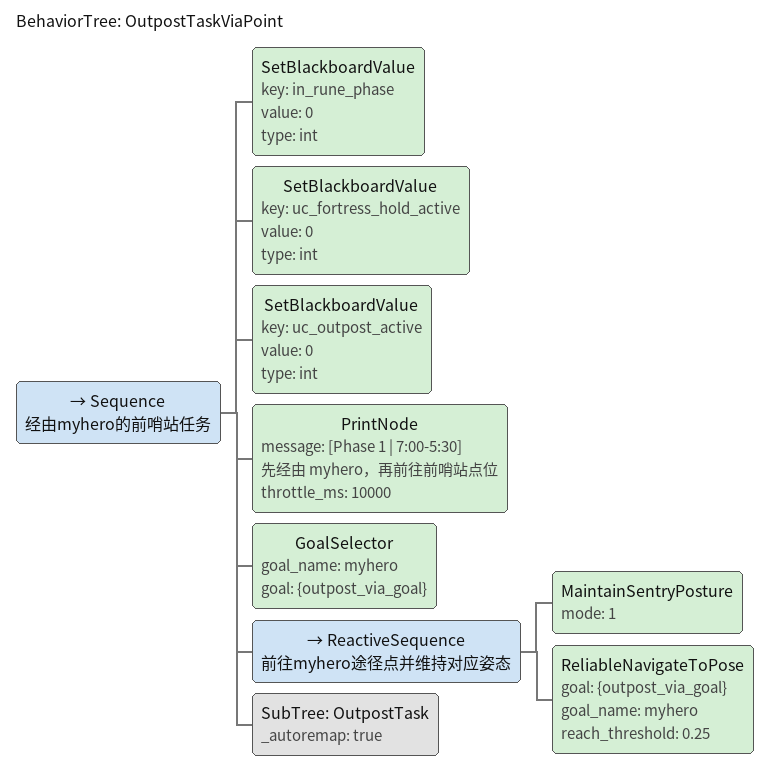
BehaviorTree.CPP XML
<?xml version="1.0" encoding="UTF-8"?>
<root BTCPP_format="4">
  <BehaviorTree ID="OutpostTaskViaPoint">
    <Sequence name="经由myhero的前哨站任务">
      <SetBlackboardValue key="in_rune_phase" value="0" type="int"/>
      <SetBlackboardValue key="uc_fortress_hold_active" value="0" type="int"/>
      <SetBlackboardValue key="uc_outpost_active" value="0" type="int"/>
      <PrintNode message="[Phase 1 | 7:00-5:30] 先经由 myhero，再前往前哨站点位" throttle_ms="10000"/>
      <GoalSelector goal_name="myhero" goal="{outpost_via_goal}"/>
      <ReactiveSequence name="前往myhero途径点并维持对应姿态">
        <MaintainSentryPosture mode="1"/>
        <ReliableNavigateToPose
          goal="{outpost_via_goal}"
          goal_name="myhero"
          reach_threshold="0.25"/>
      </ReactiveSequence>
      <SubTree ID="OutpostTask" _autoremap="true"/>
    </Sequence>
  </BehaviorTree>
</root>
